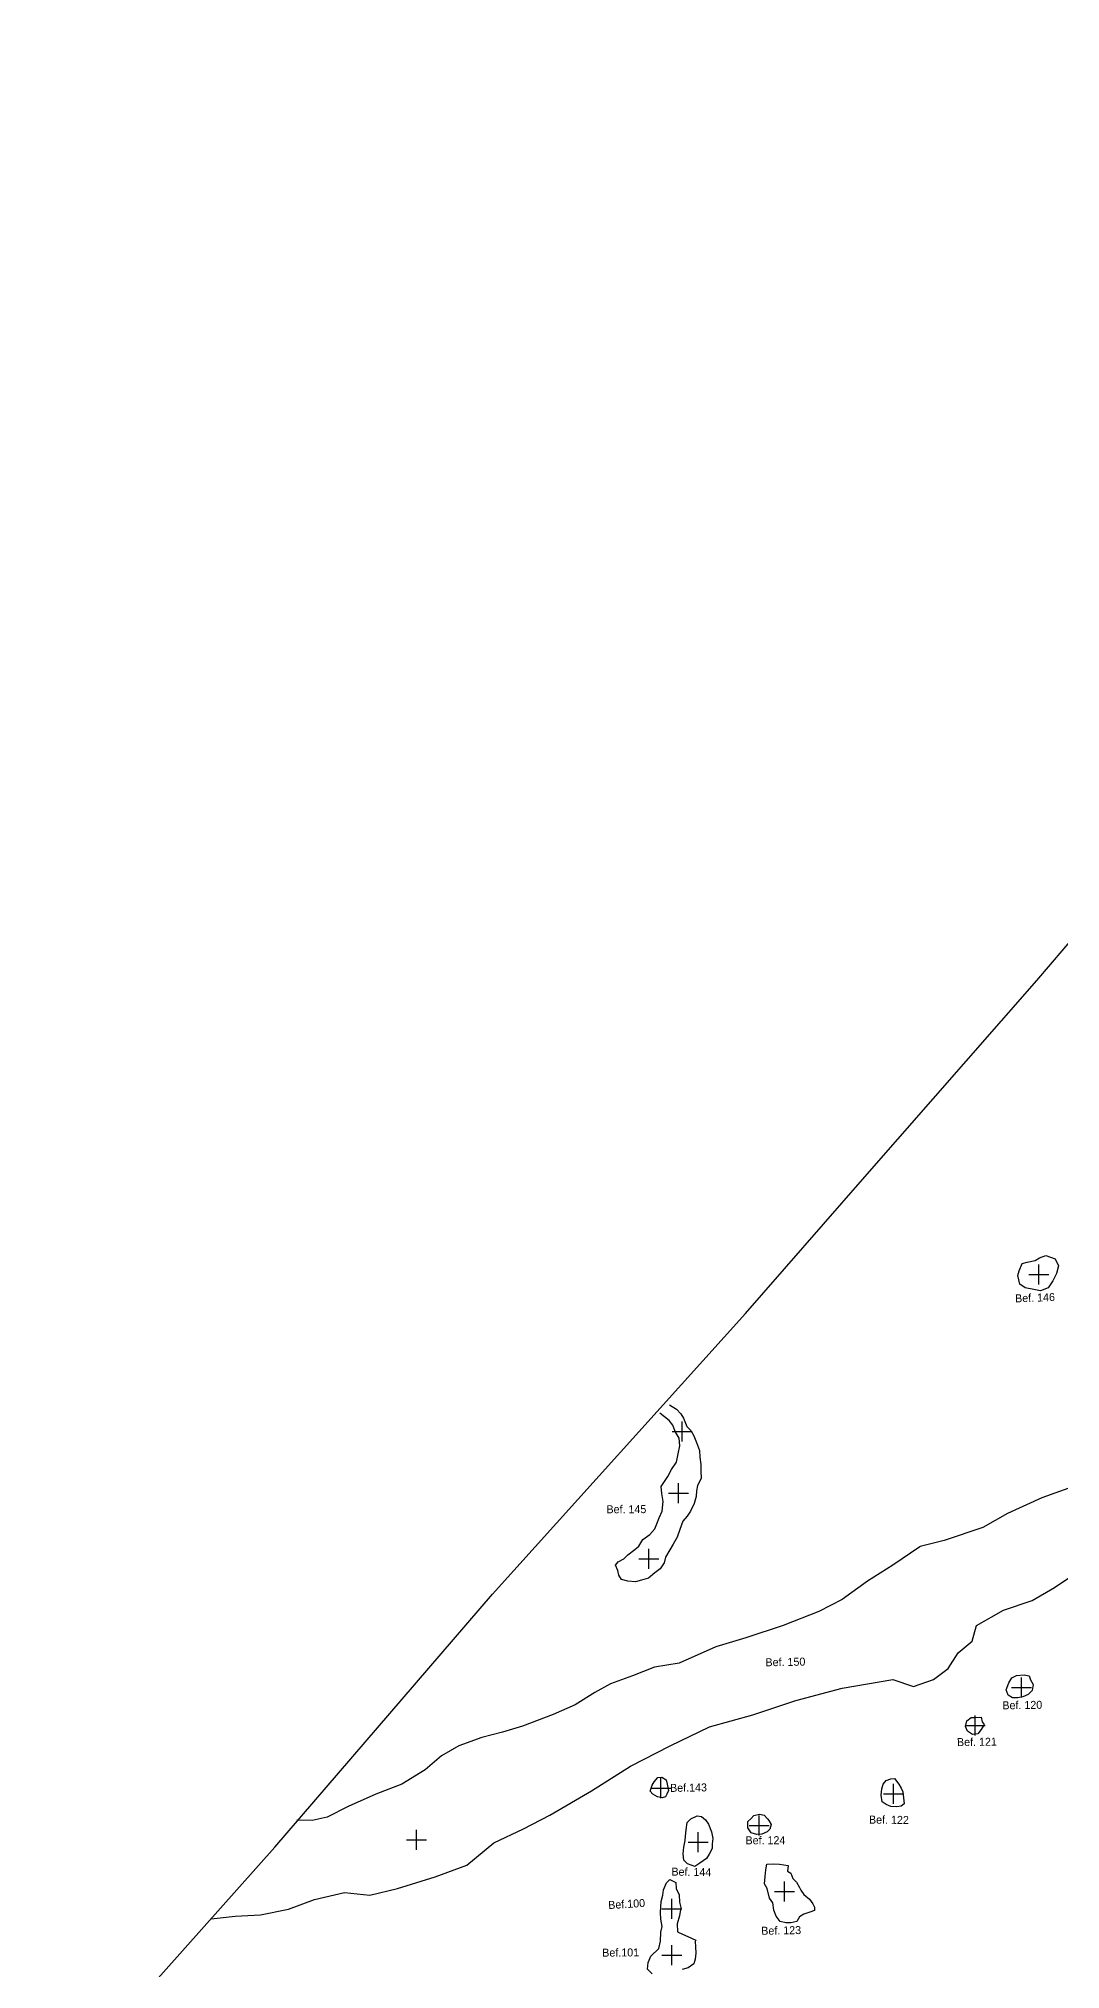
# Model space of a CAD drawing. Header units: millimetres. Extents: x -51 to 4462813, y 19 to 5794154.
# Drawn here: x 4462698.14 to 4462723.68, y 5794036.61 to 5794084.88 of the extents above; entities that cross this region are included whole.
import ezdxf

# ---------------------------------------------------------------- set-up
doc = ezdxf.new("R2010")
doc.units = ezdxf.units.MM
doc.header["$PDMODE"] = 2
doc.header["$PDSIZE"] = 0.25
doc.linetypes.add('STRICHPUNKT', pattern=[25.4, 12.7, -6.35, 0, -6.35])
doc.linetypes.add('STRICHPUNKTX2', pattern=[50.8, 25.4, -12.7, 0, -12.7])
for name, color, linetype in [('Bef.Nr.', 7, 'Continuous'), ('Befunde Pl.1', 7, 'Continuous'), ('GGuk', 5, 'Continuous'), ('Grabungsgrenze', 102, 'STRICHPUNKTX2')]:
    doc.layers.add(name, color=color, linetype=linetype)

msp = doc.modelspace()

# ---------------------------------------------------------------- linework, layer by layer
at = {"layer": 'Befunde Pl.1'}
for points in [[(4462723.553, 5794054.377, 52.372), (4462723.634, 5794054.201, 52.366), (4462723.583, 5794054.011, 52.363), (4462723.491, 5794053.829, 52.38), (4462723.373, 5794053.653, 52.384), (4462723.182, 5794053.577, 52.397), (4462723.015, 5794053.605, 52.422), (4462722.8, 5794053.647, 52.394), (4462722.663, 5794053.741, 52.403), (4462722.618, 5794053.962, 52.402), (4462722.647, 5794054.078, 52.396), (4462722.728, 5794054.256, 52.354), (4462722.848, 5794054.288, 52.371), (4462723.047, 5794054.332, 52.363), (4462723.162, 5794054.399, 52.358), (4462723.317, 5794054.456, 52.374), (4462723.436, 5794054.416, 52.385)], [(4462722.897, 5794043.949, 52.582), (4462722.936, 5794043.855, 52.588), (4462723.001, 5794043.731, 52.589), (4462722.974, 5794043.581, 52.569), (4462722.877, 5794043.488, 52.58), (4462722.74, 5794043.429, 52.581), (4462722.615, 5794043.4, 52.582), (4462722.486, 5794043.4, 52.591), (4462722.372, 5794043.467, 52.608), (4462722.328, 5794043.603, 52.609), (4462722.396, 5794043.775, 52.606), (4462722.471, 5794043.901, 52.591), (4462722.586, 5794043.956, 52.585), (4462722.772, 5794043.975, 52.583)], [(4462721.702, 5794042.922, 52.63), (4462721.729, 5794042.8, 52.6), (4462721.772, 5794042.732, 52.589), (4462721.702, 5794042.606, 52.599), (4462721.617, 5794042.501, 52.599), (4462721.488, 5794042.482, 52.594), (4462721.36, 5794042.568, 52.616), (4462721.312, 5794042.686, 52.605), (4462721.344, 5794042.826, 52.623), (4462721.451, 5794042.911, 52.626), (4462721.563, 5794042.911, 52.62)], [(4462713.721, 5794041.419, 52.643), (4462713.83, 5794041.35, 52.645), (4462713.852, 5794041.241, 52.641), (4462713.882, 5794041.085, 52.651), (4462713.843, 5794040.994, 52.657), (4462713.81, 5794040.924, 52.656), (4462713.727, 5794040.902, 52.651), (4462713.613, 5794040.93, 52.639), (4462713.493, 5794040.993, 52.644), (4462713.428, 5794041.071, 52.649), (4462713.476, 5794041.215, 52.642), (4462713.524, 5794041.305, 52.647), (4462713.617, 5794041.407, 52.639)], [(4462719.538, 5794041.383, 52.643), (4462719.646, 5794041.242, 52.648), (4462719.7, 5794041.146, 52.655), (4462719.739, 5794041.051, 52.648), (4462719.763, 5794040.898, 52.656), (4462719.774, 5794040.749, 52.663), (4462719.701, 5794040.69, 52.668), (4462719.592, 5794040.678, 52.668), (4462719.445, 5794040.684, 52.67), (4462719.325, 5794040.735, 52.673), (4462719.229, 5794040.802, 52.663), (4462719.205, 5794040.965, 52.675), (4462719.218, 5794041.127, 52.658), (4462719.253, 5794041.247, 52.637), (4462719.326, 5794041.339, 52.628), (4462719.44, 5794041.376, 52.637)], [(4462714.602, 5794040.454, 52.605), (4462714.707, 5794040.435, 52.62), (4462714.814, 5794040.355, 52.637), (4462714.888, 5794040.244, 52.62), (4462714.958, 5794040.054, 52.652), (4462714.992, 5794039.882, 52.656), (4462714.974, 5794039.754, 52.65), (4462714.978, 5794039.633, 52.671), (4462714.905, 5794039.497, 52.675), (4462714.834, 5794039.387, 52.666), (4462714.672, 5794039.27, 52.661), (4462714.541, 5794039.187, 52.676), (4462714.363, 5794039.255, 52.673), (4462714.271, 5794039.342, 52.654), (4462714.254, 5794039.502, 52.618), (4462714.272, 5794039.672, 52.631), (4462714.302, 5794039.835, 52.618), (4462714.308, 5794039.946, 52.63), (4462714.326, 5794040.102, 52.617), (4462714.351, 5794040.287, 52.625), (4462714.441, 5794040.38, 52.627)], [(4462716.277, 5794040.468, 52.618), (4462716.361, 5794040.38, 52.629), (4462716.397, 5794040.339, 52.646), (4462716.456, 5794040.231, 52.665), (4462716.42, 5794040.119, 52.661), (4462716.351, 5794040.054, 52.651), (4462716.22, 5794039.996, 52.642), (4462716.092, 5794039.982, 52.657), (4462715.956, 5794040.024, 52.668), (4462715.87, 5794040.152, 52.661), (4462715.869, 5794040.306, 52.633), (4462715.94, 5794040.378, 52.623), (4462716.021, 5794040.463, 52.642), (4462716.157, 5794040.493, 52.631)], [(4462716.875, 5794039.21, 52.677), (4462716.856, 5794039.071, 52.682), (4462716.942, 5794039.02, 52.685), (4462716.996, 5794038.888, 52.693), (4462717.081, 5794038.797, 52.678), (4462717.157, 5794038.663, 52.691), (4462717.191, 5794038.591, 52.673), (4462717.267, 5794038.484, 52.695), (4462717.414, 5794038.365, 52.677), (4462717.495, 5794038.249, 52.691), (4462717.531, 5794038.169, 52.698), (4462717.534, 5794038.088, 52.696), (4462717.415, 5794038.044, 52.688), (4462717.267, 5794037.993, 52.684), (4462717.157, 5794037.928, 52.688), (4462717.095, 5794037.813, 52.691), (4462716.943, 5794037.775, 52.694), (4462716.82, 5794037.781, 52.702), (4462716.675, 5794037.808, 52.703), (4462716.578, 5794037.946, 52.702), (4462716.516, 5794038.094, 52.699), (4462716.497, 5794038.279, 52.688), (4462716.411, 5794038.397, 52.691), (4462716.351, 5794038.639, 52.686), (4462716.288, 5794038.755, 52.694), (4462716.298, 5794038.938, 52.689), (4462716.317, 5794039.105, 52.692), (4462716.345, 5794039.24, 52.672), (4462716.505, 5794039.254, 52.676), (4462716.656, 5794039.244, 52.694)]]:
    msp.add_polyline3d(points, close=True, dxfattribs=at)
for points in [[(4462713.911, 5794050.722, 52.463), (4462714.083, 5794050.614, 52.46), (4462714.192, 5794050.497, 52.468), (4462714.258, 5794050.393, 52.473), (4462714.345, 5794050.185, 52.469), (4462714.441, 5794050.082, 52.469), (4462714.515, 5794049.951, 52.481), (4462714.583, 5794049.783, 52.482), (4462714.663, 5794049.588, 52.483), (4462714.668, 5794049.419, 52.493), (4462714.693, 5794049.235, 52.507), (4462714.694, 5794049.072, 52.506), (4462714.703, 5794048.886, 52.523), (4462714.614, 5794048.713, 52.518), (4462714.586, 5794048.578, 52.52), (4462714.576, 5794048.434, 52.532), (4462714.524, 5794048.256, 52.502), (4462714.435, 5794048.07, 52.526), (4462714.35, 5794047.942, 52.522), (4462714.248, 5794047.814, 52.52), (4462714.168, 5794047.611, 52.519), (4462714.102, 5794047.417, 52.525), (4462714.004, 5794047.24, 52.56), (4462713.918, 5794047.102, 52.542), (4462713.814, 5794046.919, 52.578), (4462713.78, 5794046.777, 52.584), (4462713.676, 5794046.623, 52.578), (4462713.543, 5794046.524, 52.583), (4462713.39, 5794046.392, 52.579), (4462713.207, 5794046.342, 52.568), (4462713.059, 5794046.301, 52.584), (4462712.869, 5794046.315, 52.589), (4462712.714, 5794046.359, 52.576), (4462712.644, 5794046.47, 52.579), (4462712.621, 5794046.581, 52.569), (4462712.564, 5794046.714, 52.508), (4462712.631, 5794046.805, 52.545), (4462712.771, 5794046.876, 52.542), (4462712.871, 5794046.98, 52.545), (4462713.047, 5794047.11, 52.562), (4462713.145, 5794047.196, 52.545), (4462713.247, 5794047.358, 52.545), (4462713.422, 5794047.487, 52.545), (4462713.548, 5794047.625, 52.541), (4462713.595, 5794047.754, 52.53), (4462713.652, 5794047.897, 52.508), (4462713.727, 5794048.065, 52.524), (4462713.751, 5794048.306, 52.521), (4462713.715, 5794048.508, 52.507), (4462713.703, 5794048.686, 52.521), (4462713.865, 5794048.933, 52.51), (4462713.961, 5794049.105, 52.506), (4462714.088, 5794049.289, 52.5), (4462714.128, 5794049.499, 52.488), (4462714.169, 5794049.7, 52.483), (4462714.151, 5794049.895, 52.467), (4462714.053, 5794050.062, 52.464), (4462713.99, 5794050.215, 52.473), (4462713.904, 5794050.336, 52.43), (4462713.671, 5794050.515, 52.458)], [(4462724.216, 5794048.761, 52.555), (4462723.216, 5794048.399, 52.563), (4462722.359, 5794048.011, 52.539), (4462721.746, 5794047.66, 52.534), (4462720.776, 5794047.331, 52.563), (4462720.178, 5794047.186, 52.549), (4462720.165, 5794047.179, 52.549), (4462719.489, 5794046.718, 52.54), (4462718.857, 5794046.318, 52.549), (4462718.23, 5794045.858, 52.565), (4462717.641, 5794045.563, 52.577), (4462716.748, 5794045.207, 52.6), (4462715.82, 5794044.904, 52.631), (4462715.073, 5794044.678, 52.622), (4462714.151, 5794044.265, 52.623), (4462713.54, 5794044.17, 52.647), (4462712.987, 5794043.954, 52.635), (4462712.44, 5794043.754, 52.638), (4462712.047, 5794043.533, 52.632), (4462711.549, 5794043.226, 52.64), (4462711.007, 5794042.988, 52.623), (4462710.233, 5794042.692, 52.624), (4462709.735, 5794042.543, 52.644), (4462709.217, 5794042.412, 52.656), (4462708.645, 5794042.202, 52.659), (4462708.209, 5794041.95, 52.636), (4462707.805, 5794041.599, 52.639), (4462707.22, 5794041.242, 52.634), (4462706.567, 5794040.992, 52.621), (4462705.881, 5794040.681, 52.612), (4462705.358, 5794040.422, 52.631), (4462704.98, 5794040.335, 52.646), (4462704.593, 5794040.343, 52.609)], [(4462702.458, 5794037.877, 52.58), (4462703.052, 5794037.945, 52.603), (4462703.687, 5794037.976, 52.628), (4462704.387, 5794038.12, 52.642), (4462705.038, 5794038.357, 52.651), (4462705.784, 5794038.533, 52.665), (4462706.422, 5794038.468, 52.693), (4462707.11, 5794038.635, 52.692), (4462708.053, 5794038.923, 52.706), (4462708.845, 5794039.216, 52.702), (4462709.518, 5794039.773, 52.689), (4462710.263, 5794040.127, 52.695), (4462710.92, 5794040.469, 52.675), (4462711.96, 5794041.075, 52.688), (4462712.937, 5794041.695, 52.669), (4462713.924, 5794042.203, 52.669), (4462714.914, 5794042.68, 52.621), (4462715.991, 5794042.979, 52.59), (4462717.07, 5794043.336, 52.609), (4462718.23, 5794043.646, 52.606), (4462719.495, 5794043.856, 52.624), (4462720.009, 5794043.681, 52.669), (4462720.51, 5794043.857, 52.65), (4462720.876, 5794044.132, 52.652), (4462721.129, 5794044.526, 52.612), (4462721.477, 5794044.822, 52.609), (4462721.586, 5794045.211, 52.589), (4462722.257, 5794045.594, 52.61), (4462722.972, 5794045.838, 52.607), (4462723.535, 5794046.16, 52.598), (4462723.971, 5794046.453, 52.592)], [(4462713.479, 5794036.501, 52.823), (4462713.365, 5794036.622, 52.837), (4462713.381, 5794036.783, 52.834), (4462713.448, 5794036.944, 52.844), (4462713.648, 5794037.134, 52.818), (4462713.682, 5794037.322, 52.811), (4462713.692, 5794037.546, 52.803), (4462713.726, 5794037.683, 52.808), (4462713.695, 5794037.865, 52.802), (4462713.682, 5794038.038, 52.79), (4462713.704, 5794038.311, 52.795), (4462713.742, 5794038.466, 52.768), (4462713.76, 5794038.603, 52.754), (4462713.835, 5794038.778, 52.736), (4462713.916, 5794038.862, 52.715), (4462714.068, 5794038.788, 52.698), (4462714.077, 5794038.635, 52.711), (4462714.149, 5794038.474, 52.737), (4462714.157, 5794038.295, 52.757), (4462714.198, 5794038.164, 52.767), (4462714.163, 5794037.955, 52.784), (4462714.102, 5794037.755, 52.804), (4462714.111, 5794037.549, 52.805), (4462714.232, 5794037.492, 52.821), (4462714.372, 5794037.437, 52.824), (4462714.566, 5794037.344, 52.794), (4462714.555, 5794037.313, 52.793), (4462714.558, 5794037.179, 52.828), (4462714.565, 5794037.019, 52.831), (4462714.55, 5794036.866, 52.834), (4462714.519, 5794036.75, 52.838), (4462714.38, 5794036.65, 52.86), (4462714.224, 5794036.613, 52.868)]]:
    msp.add_polyline3d(points, dxfattribs=at)
for p in [(4462723.146, 5794053.98, 52.403), (4462714.225, 5794050.057, 52.463), (4462714.132, 5794048.517, 52.535), (4462713.397, 5794046.877, 52.599), (4462722.706, 5794043.663, 52.601), (4462721.55, 5794042.706, 52.618), (4462713.693, 5794041.141, 52.658), (4462719.506, 5794041.005, 52.671), (4462716.153, 5794040.211, 52.659), (4462707.587, 5794039.85, 52.672), (4462714.631, 5794039.793, 52.653), (4462716.785, 5794038.563, 52.723), (4462713.971, 5794038.13, 52.784), (4462713.968, 5794036.965, 52.865)]:
    msp.add_point(p, dxfattribs=at)
at = {"layer": 'GGuk'}
msp.add_polyline3d([(4462698.142, 5794033.034, 52.649), (4462704.046, 5794039.67, 52.618), (4462709.488, 5794045.994, 52.598), (4462715.811, 5794053.012, 52.384), (4462718.732, 5794056.358, 52.274), (4462723.093, 5794061.331, 52.2), (4462727.873, 5794066.932, 52.569), (4462733.762, 5794063.327, 52.174), (4462740.265, 5794057.94, 52.312), (4462745.562, 5794052.799, 52.294), (4462751.834, 5794047.473, 52.598), (4462757.268, 5794042.837, 52.472), (4462759.69, 5794040.551, 52.619), (4462754.176, 5794034.164, 52.524)], dxfattribs=at)
at = {"layer": 'Grabungsgrenze', "linetype": 'STRICHPUNKT', "ltscale": 0.25, "extrusion": (0.005226, 0.015929, 0.999859), "elevation": 115666.14}
msp.add_lwpolyline([(-2434247.53, -6895606.079), (-2434207.543, -6895624.437), (-2434196.757, -6895628.774), (-2434187.945, -6895632.457), (-2434175.752, -6895637.447), (-2434172.08, -6895628.439), (-2434166.657, -6895615.137), (-2434159.39, -6895597.308), (-2434155.445, -6895587.632), (-2434151.632, -6895571.174), (-2434179.972, -6895559.446), (-2434181.868, -6895569.51), (-2434184.049, -6895577.444), (-2434188.057, -6895576.564), (-2434189.664, -6895576.211), (-2434193.875, -6895574.382), (-2434192.188, -6895570.53), (-2434199.926, -6895566.271), (-2434209.621, -6895562.616), (-2434212.853, -6895561.398), (-2434223.517, -6895553.699), (-2434226.673, -6895556.896), (-2434233.543, -6895574.268), (-2434238.604, -6895585.915)], close=True, dxfattribs=at)

# ---------------------------------------------------------------- texts
at = {"layer": 'Bef.Nr.', "char_height": 0.2, "attachment_point": 1}
for s, width, insert, rotation in [('Bef. 146', 66.248, (4462722.545, 5794053.485, 54.465), 2.1397), ('Bef. 145', 5.1705, (4462712.335, 5794048.215, 54.465), 0.1854), ('Bef. 150', 5.13285, (4462716.308, 5794044.389, 54.465), 1.0469), ('Bef. 120', 74.99271, (4462722.229, 5794043.313, 52.589), 0.8778), ('Bef. 121', 47.41199, (4462721.095, 5794042.394, 54.465), 0.7329), ('Bef.143', 1.02357, (4462713.924, 5794041.25, 54.465), 0.7987), ('Bef. 122', 56.09652, (4462718.898, 5794040.458, 54.465), 359.4353), ('Bef. 124', 62.44212, (4462715.81, 5794039.94, 54.465), 0.1821), ('Bef. 144', 1.56981, (4462713.961, 5794039.158, 54.465), 359.1148), ('Bef.100', 1.62618, (4462712.373, 5794038.32, 54.465), 3.447), ('Bef. 123', 1.78081, (4462716.202, 5794037.677, 54.465), 1.1632), ('Bef.101', 1.62618, (4462712.228, 5794037.131, 54.465), 0.5504)]:
    msp.add_mtext_dynamic_manual_height_columns(s, width=width, gutter_width=12.5, heights=[0], dxfattribs=dict(at, insert=insert, rotation=rotation))

doc.saveas('drawing.dxf')
